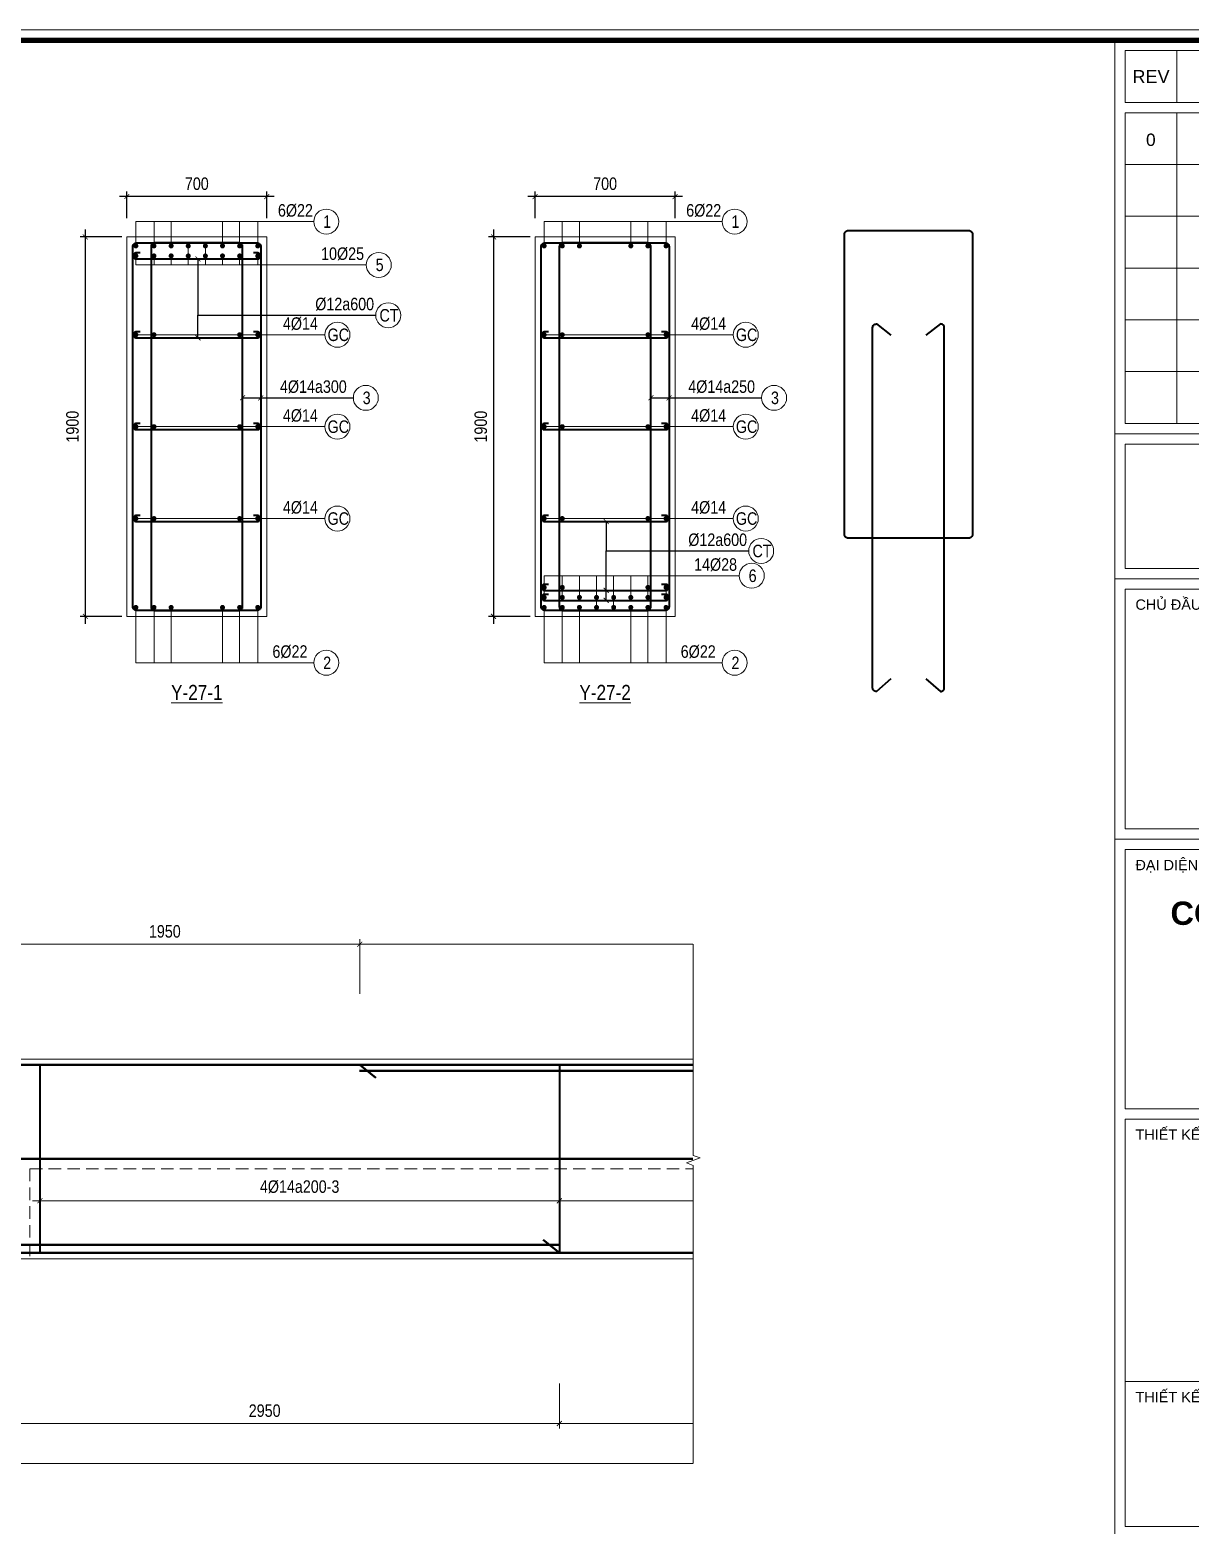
# Model space of a CAD drawing. Header units: millimetres. Extents: x 3014920 to 3563667, y -1638653 to -1356471.
# Drawn here: x 3358020 to 3363827, y -1613551 to -1606064 of the extents above; entities that cross this region are included whole.
import ezdxf
from ezdxf.enums import TextEntityAlignment as Align
from ezdxf.xclip import XClip

# ---------------------------------------------------------------- set-up
doc = ezdxf.new("R2010")
doc.units = ezdxf.units.MM
doc.header["$MEASUREMENT"] = 0
doc.header["$XCLIPFRAME"] = 0
doc.header["$PDMODE"] = 2
doc.linetypes.add('HIDDEN', pattern=[0.375, 0.25, -0.125])
doc.layers.get('0').update_dxf_attribs({"lineweight": 9})
doc.layers.get('Defpoints').update_dxf_attribs({"color": 10, "lineweight": 0})
for name, color, linetype, lineweight in [('CDAI', 21, 'Continuous', 40), ('CTHEP', 50, 'Continuous', 50), ('DBAO', 90, 'Continuous', 13), ('DGIONG', 130, 'Continuous', 13), ('DMo', 9, 'HIDDEN', 9), ('KTH', 154, 'Continuous', 9), ('Net khuat', 8, 'HIDDEN', 13), ('TEXT', 7, 'Continuous', 15)]:
    doc.layers.add(name, color=color, linetype=linetype, lineweight=lineweight)
doc.styles.add('CHG_XX_Khung ten$0$A1 BORDER$0$ARIAL', font='arial.ttf')
doc.styles.add('CHG_XX_Khung ten$0$A1 BORDER$0$Title Block DD$0$ARIAL', font='arial.ttf')
doc.styles.add('CHG_XX_Khung ten$0$A1 BORDER$0$Title Block DD$0$Arial - Bold', font='arialbd.ttf', dxfattribs={"height": 2.5})
doc.styles.add('CHG_XX_Khung ten$0$arial', font='arial.ttf')
doc.styles.add('Star-HelCon', font='VHELVCN_0.TTF')
doc.styles.add('TTP-HelCon', font='VHELVCN_0.TTF')
doc.dimstyles.new('TTP-25', dxfattribs={"dimscale": 25, "dimtxt": 2.5, "dimasz": 1, "dimexe": 1, "dimexo": 1, "dimgap": 0.09, "dimtad": 0, "dimdec": 4, "dimrnd": 1, "dimzin": 9, "dimdsep": 46, "dimtxsty": 'TTP-HelCon', "dimblk": 'ARCHTICK', "dimcen": 0.09, "dimdle": 1.5, "dimclrd": 256, "dimclre": 256, "dimclrt": 7, "dimadec": 0, "dimazin": 0, "dimtfac": 1, "dimtdec": 4, "dimtmove": 0, "dimatfit": 3, "dimldrblk": 'ARCHTICK', "dimfxl": 1, "dimtvp": 1, "dimtolj": 1, "dimtzin": 0, "dimarcsym": 0})

# ---------------------------------------------------------------- blocks, each defined once
blk = doc.blocks.new('2Y-24')
at = {"layer": 'CTHEP'}
for p, q in [((59365.00001, -500), (1530.00001, -500)), ((1530.00001, -970), (59445.00001, -970))]:
    blk.add_line(p, q, dxfattribs=at)
blk.add_lwpolyline([(1570.00001, -229.99859), (1570.00001, -30), (59445.00001, -30), (59445.00001, -229.56756)], dxfattribs=at)
blk = doc.blocks.new('_ArchTick')
at = {"color": 0, "linetype": 'ByBlock', "const_width": 0.15}
blk.add_lwpolyline([(-0.5, -0.5), (0.5, 0.5)], dxfattribs=at)
blk = doc.blocks.new('*D483')
at = {"layer": 'Defpoints', "color": 0, "ltscale": 500, "transparency": 16777216}
for p in [(3358505.8, -1606898.4), (3358505.8, -1607031.6), (3359205.8, -1607031.6)]:
    blk.add_point(p, dxfattribs=at)
at = {"layer": 'KTH', "lineweight": -2, "ltscale": 500, "transparency": 16777216}
for p, q in [((3359243.3, -1606898.4), (3358468.3, -1606898.4)), ((3358505.8, -1607006.6), (3358505.8, -1606873.4)), ((3359205.8, -1607006.6), (3359205.8, -1606873.4))]:
    blk.add_line(p, q, dxfattribs=at)
at = {"layer": 'KTH', "lineweight": -2, "ltscale": 500, "transparency": 16777216, "xscale": 25, "yscale": 25, "zscale": 25, "rotation": 180}
blk.add_blockref('_ArchTick', (3358505.8, -1606898.4), dxfattribs=at)
at = {"layer": 'KTH', "lineweight": -2, "ltscale": 500, "transparency": 16777216, "xscale": 25, "yscale": 25, "zscale": 25}
blk.add_blockref('_ArchTick', (3359205.8, -1606898.4), dxfattribs=at)
at = {"layer": 'KTH', "color": 7, "ltscale": 500, "transparency": 16777216, "insert": (3358855.8, -1606834.5), "char_height": 62.5, "attachment_point": 5, "style": 'TTP-HelCon'}
blk.add_mtext('\\A1;700', dxfattribs=at)
blk = doc.blocks.new('*D484')
at = {"layer": 'Defpoints', "color": 0, "ltscale": 500, "transparency": 16777216}
for p in [(3360549.4, -1607100.6, 0), (3360341.1, -1609000.6, 0), (3360549.4, -1609000.6, 0)]:
    blk.add_point(p, dxfattribs=at)
at = {"layer": 'KTH', "lineweight": -2, "ltscale": 500, "transparency": 16777216}
for p, q in [((3360524.4, -1607100.6, 0), (3360316.1, -1607100.6, 0)), ((3360341.1, -1607063.1, 0), (3360341.1, -1609038.1, 0)), ((3360524.4, -1609000.6, 0), (3360316.1, -1609000.6, 0))]:
    blk.add_line(p, q, dxfattribs=at)
at = {"layer": 'KTH', "lineweight": -2, "ltscale": 500, "transparency": 16777216, "xscale": 25, "yscale": 25, "zscale": 25}
for p, rotation in [((3360341.1, -1607100.6, 0), 90), ((3360341.1, -1609000.6, 0), 270)]:
    blk.add_blockref('_ArchTick', p, dxfattribs=dict(at, rotation=rotation))
at = {"layer": 'KTH', "color": 7, "ltscale": 500, "transparency": 16777216, "insert": (3360277.3, -1608050.6, 0), "char_height": 62.5, "attachment_point": 5, "rotation": 90, "style": 'TTP-HelCon'}
blk.add_mtext('\\A1;1900', dxfattribs=at)
blk = doc.blocks.new('*D485')
at = {"layer": 'Defpoints', "color": 0, "ltscale": 500, "transparency": 16777216}
for p in [(3360549.4, -1606898.4, 0), (3360549.4, -1607031.6, 0), (3361249.4, -1607031.6, 0)]:
    blk.add_point(p, dxfattribs=at)
at = {"layer": 'KTH', "lineweight": -2, "ltscale": 500, "transparency": 16777216}
for p, q in [((3361286.9, -1606898.4, 0), (3360511.9, -1606898.4, 0)), ((3360549.4, -1607006.6, 0), (3360549.4, -1606873.4, 0)), ((3361249.4, -1607006.6, 0), (3361249.4, -1606873.4, 0))]:
    blk.add_line(p, q, dxfattribs=at)
at = {"layer": 'KTH', "lineweight": -2, "ltscale": 500, "transparency": 16777216, "xscale": 25, "yscale": 25, "zscale": 25, "rotation": 180}
blk.add_blockref('_ArchTick', (3360549.4, -1606898.4, 0), dxfattribs=at)
at = {"layer": 'KTH', "lineweight": -2, "ltscale": 500, "transparency": 16777216, "xscale": 25, "yscale": 25, "zscale": 25}
blk.add_blockref('_ArchTick', (3361249.4, -1606898.4, 0), dxfattribs=at)
at = {"layer": 'KTH', "color": 7, "ltscale": 500, "transparency": 16777216, "insert": (3360899.4, -1606834.5, 0), "char_height": 62.5, "attachment_point": 5, "style": 'TTP-HelCon'}
blk.add_mtext('\\A1;700', dxfattribs=at)
blk = doc.blocks.new('*D486')
at = {"layer": 'Defpoints', "color": 0, "ltscale": 500, "transparency": 16777216}
for p in [(3358505.8, -1607100.6), (3358297.6, -1609000.6), (3358505.8, -1609000.6)]:
    blk.add_point(p, dxfattribs=at)
at = {"layer": 'KTH', "lineweight": -2, "ltscale": 500, "transparency": 16777216}
for p, q in [((3358480.8, -1607100.6), (3358272.6, -1607100.6)), ((3358297.6, -1607063.1), (3358297.6, -1609038.1)), ((3358480.8, -1609000.6), (3358272.6, -1609000.6))]:
    blk.add_line(p, q, dxfattribs=at)
at = {"layer": 'KTH', "lineweight": -2, "ltscale": 500, "transparency": 16777216, "xscale": 25, "yscale": 25, "zscale": 25}
for p, rotation in [((3358297.6, -1607100.6), 90), ((3358297.6, -1609000.6), 270)]:
    blk.add_blockref('_ArchTick', p, dxfattribs=dict(at, rotation=rotation))
at = {"layer": 'KTH', "color": 7, "ltscale": 500, "transparency": 16777216, "insert": (3358233.7, -1608050.6), "char_height": 62.5, "attachment_point": 5, "rotation": 90, "style": 'TTP-HelCon'}
blk.add_mtext('\\A1;1900', dxfattribs=at)
blk = doc.blocks.new('2Y-29')
at = {"layer": 'CTHEP'}
for p, q in [((82396.41101, -489.99841), (8878.4469, -489.99842)), ((82396.41101, -949.99894), (8878.4469, -949.99894)), ((82396.41101, -1409.99947), (8878.4469, -1409.99947))]:
    blk.add_line(p, q, dxfattribs=at)
for points in [[(8854.99241, -529.99859), (8854.99241, -30), (82444.99991, -30)], [(8854.9924, -1870), (54492.90498, -1870)]]:
    blk.add_lwpolyline(points, dxfattribs=at)
at = {"layer": 'DBAO', "linetype": 'Continuous'}
for p, q in [((16499.99991, 0), (22349.9999, 0)), ((16899.99991, -1900), (55974.98808, -1900))]:
    blk.add_line(p, q, dxfattribs=at)
at = {"layer": 'DBAO', "linetype": 'Continuous', "flags": 128}
blk.add_lwpolyline([(16899.99991, -2000), (55974.98828, -2000)], dxfattribs=at)
at = {"layer": 'Net khuat', "ltscale": 250}
blk.add_line((16899.99991, -550), (22224.99998, -550), dxfattribs=at)
blk = doc.blocks.new('*D1046')
at = {"layer": 'Defpoints', "color": 0, "transparency": 16777216}
for p in [(2736191.3, -2206920.8), (2745841.3, -2206920.8), (2745841.3, -2207345.8)]:
    blk.add_point(p, dxfattribs=at)
at = {"layer": 'KTH', "lineweight": -2, "transparency": 16777216}
for p, q in [((2736191.3, -2206945.8), (2736191.3, -2207370.8)), ((2745841.3, -2206945.8), (2745841.3, -2207370.8)), ((2736153.8, -2207345.8), (2745878.8, -2207345.8))]:
    blk.add_line(p, q, dxfattribs=at)
at = {"layer": 'KTH', "lineweight": -2, "transparency": 16777216, "xscale": 25, "yscale": 25, "zscale": 25, "rotation": 180}
blk.add_blockref('_ArchTick', (2736191.3, -2207345.8), dxfattribs=at)
at = {"layer": 'KTH', "lineweight": -2, "transparency": 16777216, "xscale": 25, "yscale": 25, "zscale": 25}
blk.add_blockref('_ArchTick', (2745841.3, -2207345.8), dxfattribs=at)
at = {"layer": 'KTH', "color": 7, "transparency": 16777216, "insert": (2741016.3, -2207281.9), "char_height": 62.5, "attachment_point": 5, "style": 'TTP-HelCon'}
blk.add_mtext('\\A1;9650', dxfattribs=at)
blk = doc.blocks.new('*D1057')
at = {"layer": 'Defpoints', "color": 0, "transparency": 16777216}
for p in [(2739141.3, -2205854.3), (2744791.3, -2205854.3), (2744791.3, -2206030.7)]:
    blk.add_point(p, dxfattribs=at)
at = {"layer": 'KTH', "lineweight": -2, "transparency": 16777216}
for p, q in [((2739141.3, -2205879.3), (2739141.3, -2206055.7)), ((2744791.3, -2205879.3), (2744791.3, -2206055.7)), ((2739103.8, -2206030.7), (2744828.8, -2206030.7))]:
    blk.add_line(p, q, dxfattribs=at)
at = {"layer": 'KTH', "lineweight": -2, "transparency": 16777216, "xscale": 25, "yscale": 25, "zscale": 25, "rotation": 180}
blk.add_blockref('_ArchTick', (2739141.3, -2206030.7), dxfattribs=at)
at = {"layer": 'KTH', "lineweight": -2, "transparency": 16777216, "xscale": 25, "yscale": 25, "zscale": 25}
blk.add_blockref('_ArchTick', (2744791.3, -2206030.7), dxfattribs=at)
at = {"layer": 'KTH', "color": 7, "transparency": 16777216, "insert": (2741966.3, -2205960.8), "char_height": 62.5, "attachment_point": 5, "style": 'TTP-HelCon'}
blk.add_mtext('\\A1;4Þ14a300-3', dxfattribs=at)
blk = doc.blocks.new('*D1058')
at = {"layer": 'Defpoints', "color": 0, "transparency": 16777216}
for p in [(2736541.3, -2205854.3), (2739141.3, -2205854.3), (2739141.3, -2206030.7)]:
    blk.add_point(p, dxfattribs=at)
at = {"layer": 'KTH', "lineweight": -2, "transparency": 16777216}
for p, q in [((2736541.3, -2205879.3), (2736541.3, -2206055.7)), ((2739141.3, -2205879.3), (2739141.3, -2206055.7)), ((2736503.8, -2206030.7), (2739178.8, -2206030.7))]:
    blk.add_line(p, q, dxfattribs=at)
at = {"layer": 'KTH', "lineweight": -2, "transparency": 16777216, "xscale": 25, "yscale": 25, "zscale": 25, "rotation": 180}
blk.add_blockref('_ArchTick', (2736541.3, -2206030.7), dxfattribs=at)
at = {"layer": 'KTH', "lineweight": -2, "transparency": 16777216, "xscale": 25, "yscale": 25, "zscale": 25}
blk.add_blockref('_ArchTick', (2739141.3, -2206030.7), dxfattribs=at)
at = {"layer": 'KTH', "color": 7, "transparency": 16777216, "insert": (2737841.3, -2205960.8), "char_height": 62.5, "attachment_point": 5, "style": 'TTP-HelCon'}
blk.add_mtext('\\A1;4Þ14a200-3', dxfattribs=at)
blk = doc.blocks.new('*D1059')
at = {"layer": 'Defpoints', "color": 0, "transparency": 16777216}
for p in [(2738141.8, -2204745.9), (2738141.8, -2204955.6), (2745891.3, -2204955.6)]:
    blk.add_point(p, dxfattribs=at)
at = {"layer": 'KTH', "lineweight": -2, "transparency": 16777216}
for p, q in [((2738141.8, -2204930.6), (2738141.8, -2204720.9)), ((2745891.3, -2204930.6), (2745891.3, -2204720.9)), ((2745928.8, -2204745.9), (2738104.3, -2204745.9))]:
    blk.add_line(p, q, dxfattribs=at)
at = {"layer": 'KTH', "lineweight": -2, "transparency": 16777216, "xscale": 25, "yscale": 25, "zscale": 25, "rotation": 180}
blk.add_blockref('_ArchTick', (2738141.8, -2204745.9), dxfattribs=at)
at = {"layer": 'KTH', "lineweight": -2, "transparency": 16777216, "xscale": 25, "yscale": 25, "zscale": 25}
blk.add_blockref('_ArchTick', (2745891.3, -2204745.9), dxfattribs=at)
at = {"layer": 'KTH', "color": 7, "transparency": 16777216, "insert": (2742016.5, -2204682), "char_height": 62.5, "attachment_point": 5, "style": 'TTP-HelCon'}
blk.add_mtext('\\A1;7750', dxfattribs=at)
blk = doc.blocks.new('*D1060')
at = {"layer": 'Defpoints', "color": 0, "transparency": 16777216}
for p in [(2736191.3, -2204745.9), (2736191.3, -2205019.9), (2738141.8, -2205019.9)]:
    blk.add_point(p, dxfattribs=at)
at = {"layer": 'KTH', "lineweight": -2, "transparency": 16777216}
for p, q in [((2736191.3, -2204994.9), (2736191.3, -2204720.9)), ((2738141.8, -2204994.9), (2738141.8, -2204720.9)), ((2738179.3, -2204745.9), (2736153.8, -2204745.9))]:
    blk.add_line(p, q, dxfattribs=at)
at = {"layer": 'KTH', "lineweight": -2, "transparency": 16777216, "xscale": 25, "yscale": 25, "zscale": 25, "rotation": 180}
blk.add_blockref('_ArchTick', (2736191.3, -2204745.9), dxfattribs=at)
at = {"layer": 'KTH', "lineweight": -2, "transparency": 16777216, "xscale": 25, "yscale": 25, "zscale": 25}
blk.add_blockref('_ArchTick', (2738141.8, -2204745.9), dxfattribs=at)
at = {"layer": 'KTH', "color": 7, "transparency": 16777216, "insert": (2737166.6, -2204682), "char_height": 62.5, "attachment_point": 5, "style": 'TTP-HelCon'}
blk.add_mtext('\\A1;1950', dxfattribs=at)
blk = doc.blocks.new('*D1061')
at = {"layer": 'Defpoints', "color": 0, "transparency": 16777216}
for p in [(2739141.3, -2206920.8), (2744791.3, -2206920.8), (2744791.3, -2207145.8)]:
    blk.add_point(p, dxfattribs=at)
at = {"layer": 'KTH', "lineweight": -2, "transparency": 16777216}
for p, q in [((2739141.3, -2206945.8), (2739141.3, -2207170.8)), ((2744791.3, -2206945.8), (2744791.3, -2207170.8)), ((2739103.8, -2207145.8), (2744828.8, -2207145.8))]:
    blk.add_line(p, q, dxfattribs=at)
at = {"layer": 'KTH', "lineweight": -2, "transparency": 16777216, "xscale": 25, "yscale": 25, "zscale": 25, "rotation": 180}
blk.add_blockref('_ArchTick', (2739141.3, -2207145.8), dxfattribs=at)
at = {"layer": 'KTH', "lineweight": -2, "transparency": 16777216, "xscale": 25, "yscale": 25, "zscale": 25}
blk.add_blockref('_ArchTick', (2744791.3, -2207145.8), dxfattribs=at)
at = {"layer": 'KTH', "color": 7, "transparency": 16777216, "insert": (2741966.3, -2207082), "char_height": 62.5, "attachment_point": 5, "style": 'TTP-HelCon'}
blk.add_mtext('\\A1;5650', dxfattribs=at)
blk = doc.blocks.new('*D1062')
at = {"layer": 'Defpoints', "color": 0, "transparency": 16777216}
for p in [(2736191.3, -2206920.8), (2739141.3, -2206920.8), (2736191.3, -2207145.8)]:
    blk.add_point(p, dxfattribs=at)
at = {"layer": 'KTH', "lineweight": -2, "transparency": 16777216}
for p, q in [((2736191.3, -2206945.8), (2736191.3, -2207170.8)), ((2739141.3, -2206945.8), (2739141.3, -2207170.8)), ((2739178.8, -2207145.8), (2736153.8, -2207145.8))]:
    blk.add_line(p, q, dxfattribs=at)
at = {"layer": 'KTH', "lineweight": -2, "transparency": 16777216, "xscale": 25, "yscale": 25, "zscale": 25, "rotation": 180}
blk.add_blockref('_ArchTick', (2736191.3, -2207145.8), dxfattribs=at)
at = {"layer": 'KTH', "lineweight": -2, "transparency": 16777216, "xscale": 25, "yscale": 25, "zscale": 25}
blk.add_blockref('_ArchTick', (2739141.3, -2207145.8), dxfattribs=at)
at = {"layer": 'KTH', "color": 7, "transparency": 16777216, "insert": (2737666.3, -2207082), "char_height": 62.5, "attachment_point": 5, "style": 'TTP-HelCon'}
blk.add_mtext('\\A1;2950', dxfattribs=at)
blk = doc.blocks.new('CHG_XX_Khung ten')
for p, q in [((687, 577), (687, 17)), ((687, 501), (824, 501)), ((687, 473), (824, 473)), ((687, 422.69), (824, 422.69))]:
    blk.add_line(p, q)
at = {"linetype": 'Continuous'}
for p, q in [((699, 575), (699, 565)), ((699, 563), (699, 503))]:
    blk.add_line(p, q, dxfattribs=at)
blk.add_lwpolyline([(15, 579), (826, 579), (826, 15), (15, 15)], close=True)
at = {"color": 4, "linetype": 'Continuous', "const_width": 1}
blk.add_lwpolyline([(17, 577), (824, 577), (824, 17), (17, 17)], close=True, dxfattribs=at)
at = {"linetype": 'Continuous'}
for points in [[(822, 565), (689, 565), (689, 575), (822, 575)], [(822, 553), (689, 553), (689, 563), (822, 563)], [(822, 543), (689, 543), (689, 553), (822, 553)], [(822, 533), (689, 533), (689, 543), (822, 543)], [(822, 523), (689, 523), (689, 533), (822, 533)], [(822, 513), (689, 513), (689, 523), (822, 523)], [(822, 503), (689, 503), (689, 513), (822, 513)], [(689, 499), (822, 499), (822, 475), (689, 475)], [(689, 471), (822, 471), (822, 424.69), (689, 424.69)], [(689, 368.62), (822, 368.62), (822, 317.93), (689, 317.93)], [(689, 317.93), (822, 317.93), (822, 289.93), (689, 289.93)]]:
    blk.add_lwpolyline(points, close=True, dxfattribs=at)
for s, height, style, p in [('REV', 2.5, 'CHG_XX_Khung ten$0$A1 BORDER$0$ARIAL', (694, 570)), ('0', 2.39, 'CHG_XX_Khung ten$0$arial', (693.97, 557.78))]:
    blk.add_text(s, height=height, dxfattribs=dict(style=style)).set_placement(p, align=Align.MIDDLE_CENTER)
for s, style, p in [('CHỦ ĐẦU TƯ - CLIENT', 'CHG_XX_Khung ten$0$A1 BORDER$0$Title Block DD$0$ARIAL', (691, 468)), ('ĐẠI DIỆN CHỦ ĐẦU TƯ - ON BEHALF OF CLIENT ', 'CHG_XX_Khung ten$0$A1 BORDER$0$Title Block DD$0$ARIAL', (691, 417.69)), ('THIẾT KẾ KIẾN TRÚC - ARCHITECT', 'CHG_XX_Khung ten$0$A1 BORDER$0$ARIAL', (691, 365.62)), ('THIẾT KẾ CƠ ĐIỆN - M&E CONSULTANT', 'CHG_XX_Khung ten$0$A1 BORDER$0$ARIAL', (691, 314.93))]:
    blk.add_text(s, height=2, dxfattribs=dict(style=style)).set_placement(p, align=Align.MIDDLE_LEFT)
at = {"ltscale": 10, "insert": (755.91, 410.64), "char_height": 4.5, "width": 121.2929, "attachment_point": 2, "style": 'CHG_XX_Khung ten$0$A1 BORDER$0$Title Block DD$0$Arial - Bold', "bg_fill": 2}
blk.add_mtext('CÔNG TY CỔ PHẦN THIÊN PHÚC ĐIỀN', dxfattribs=at)
at = {"linetype": 'Continuous'}
blk.add_lwpolyline([(689, 420.69), (822, 420.69), (822, 370.62), (689, 370.62)], close=True, dxfattribs=at)
blk = doc.blocks.new('2Y-28')
at = {"layer": 'CDAI'}
blk.add_lwpolyline([(2736541.31597, -2205350.83042), (2736541.31597, -2206290.83042)], dxfattribs=at)
at = {"layer": 'CDAI', "elevation": 0}
blk.add_lwpolyline([(2739141.31386, -2205350.81305), (2739141.31386, -2206290.81304)], dxfattribs=at)
at = {"layer": 'CTHEP'}
for p, q in [((2738223.21454, -2205415.33855), (2738141.78865, -2205350.81305)), ((2756960.31386, -2205821.14638), (2725641.30636, -2205821.14638)), ((2739059.88797, -2206226.27018), (2739141.31386, -2206290.79567))]:
    blk.add_line(p, q, dxfattribs=at)
at = {"layer": 'CTHEP', "elevation": 0}
for points in [[(2725588.51871, -2205550.81305), (2725588.51871, -2205350.81305), (2756961.31386, -2205350.81305), (2756961.31386, -2205580.81305)], [(2738141.45999, -2205380.81305), (2745889.25112, -2205380.81305)], [(2725588.51871, -2205690.81305), (2725588.51871, -2206290.81305), (2756961.31386, -2206290.81304), (2756961.31386, -2205630.81304)], [(2733341.31386, -2206250.81305), (2739141.31386, -2206250.81305)]]:
    blk.add_lwpolyline(points, dxfattribs=at)
at = {"layer": 'DBAO', "linetype": 'Continuous'}
for p, q in [((2736441.31386, -2205320.81305), (2747591.30636, -2205320.81305)), ((2756991.31386, -2206320.81305), (2726241.31386, -2206320.81305))]:
    blk.add_line(p, q, dxfattribs=at)
at = {"layer": 'Net khuat', "ltscale": 250}
for p, q in [((2736491.31761, -2205870.79989), (2747241.31386, -2205870.81158)), ((2736491.31761, -2205870.79989), (2736491.31761, -2206320.81305)), ((2736491.31761, -2205870.81305), (2736491.31761, -2206320.81305))]:
    blk.add_line(p, q, dxfattribs=at)
at = {"layer": 'KTH'}
for base, p1, p2, picture, middle in [((2736191.31386, -2204745.85617), (2738141.78865, -2205019.86077), (2736191.31386, -2205019.86077), '*D1060', (2737166.55125, -2204682.02283)), ((2738141.78865, -2204745.85617), (2745891.30474, -2204955.57727), (2738141.78865, -2204955.57727), '*D1059', (2742016.54669, -2204682.02283)), ((2744791.30636, -2207145.81305), (2739141.31386, -2206920.81305), (2744791.30636, -2206920.81305), '*D1061', (2741966.31011, -2207081.97971))]:
    dim = blk.add_linear_dim(base=base, p1=p1, p2=p2, dimstyle='TTP-25', override={"dimtmove": 1}, dxfattribs=at)
    dim.commit()
    dim.dimension.update_dxf_attribs({"geometry": picture, "text_midpoint": middle})
for base, p1, p2, text, picture, middle in [((2739141.31386, -2206030.73495), (2736541.31597, -2205854.29012), (2739141.31386, -2205854.29012), '4Þ14a200-3', '*D1058', (2737841.31492, -2205960.81828)), ((2744791.30636, -2206030.73495), (2739141.31386, -2205854.29012), (2744791.30636, -2205854.29012), '4Þ14a300-3', '*D1057', (2741966.31011, -2205960.81828))]:
    dim = blk.add_linear_dim(base=base, p1=p1, p2=p2, text=text, dimstyle='TTP-25', override={"dimtmove": 1}, dxfattribs=at)
    dim.commit()
    dim.dimension.update_dxf_attribs({"geometry": picture, "text_midpoint": middle})
for base, p1, p2, picture, middle in [((2745841.31386, -2207345.76879), (2736191.31386, -2206920.81305), (2745841.31386, -2206920.81305), '*D1046', (2741016.31386, -2207281.93545)), ((2736191.31386, -2207145.81305), (2739141.31386, -2206920.81305), (2736191.31386, -2206920.81305), '*D1062', (2737666.31386, -2207081.97971))]:
    dim = blk.add_linear_dim(base=base, p1=p1, p2=p2, angle=180, dimstyle='TTP-25', override={"dimtmove": 1}, dxfattribs=at)
    dim.commit()
    dim.dimension.update_dxf_attribs({"geometry": picture, "text_midpoint": middle})

msp = doc.modelspace()

# ---------------------------------------------------------------- linework, layer by layer
at = {"layer": 'CDAI', "elevation": 0}
for points in [[(3358554.56139, -1607130.62209), (3359157.06139, -1607130.62209, -0.4142135624), (3359175.81139, -1607149.37209), (3359175.81139, -1608951.87209, -0.4142135624), (3359157.06139, -1608970.62209), (3358554.56139, -1608970.62209, -0.4142135624), (3358535.81139, -1608951.87209), (3358535.81139, -1607149.37209, -0.4142135624)], [(3359066.34711, -1607130.62209), (3358645.27568, -1607130.62209, 0.4142135624), (3358626.52568, -1607149.37209), (3358626.52568, -1608951.87209, 0.4142135624), (3358645.27568, -1608970.62209), (3359066.34711, -1608970.62209, 0.4142135624), (3359085.09711, -1608951.87209), (3359085.09711, -1607149.37209, 0.4142135624)], [(3360598.10626, -1607130.62209), (3361200.60626, -1607130.62209, -0.4142135624), (3361219.35626, -1607149.37209), (3361219.35626, -1608951.87209, -0.4142135624), (3361200.60626, -1608970.62209), (3360598.10626, -1608970.62209, -0.4142135624), (3360579.35626, -1608951.87209), (3360579.35626, -1607149.37209, -0.4142135624)], [(3361109.89197, -1607130.62209), (3360688.82054, -1607130.62209, 0.4142135624), (3360670.07054, -1607149.37209), (3360670.07054, -1608951.87209, 0.4142135624), (3360688.82054, -1608970.62209), (3361109.89197, -1608970.62209, 0.4142135624), (3361128.64197, -1608951.87209), (3361128.64197, -1607149.37209, 0.4142135624)], [(3362116.55037, -1607068.7544), (3362719.05037, -1607068.7544, -0.4142135624), (3362737.80037, -1607087.5044), (3362737.80037, -1608590.0044, -0.4142135624), (3362719.05037, -1608608.7544), (3362116.55037, -1608608.7544, -0.4142135624), (3362097.80037, -1608590.0044), (3362097.80037, -1607087.5044, -0.4142135624)]]:
    msp.add_lwpolyline(points, format="xyb", close=True, dxfattribs=at)
for points in [[(3358572.73139, -1607180.62209), (3358550.81139, -1607180.62209, 0.4142135624), (3358535.81139, -1607195.62209, 0.4142135624), (3358550.81139, -1607210.62209), (3359160.81139, -1607210.62209, 0.4142135624), (3359175.81139, -1607195.62209, 0.4142135624), (3359160.81139, -1607180.62209), (3359138.8914, -1607180.62209)], [(3358572.73139, -1607575.62209), (3358550.81139, -1607575.62209, 0.4142135624), (3358535.81139, -1607590.62209, 0.4142135624), (3358550.81139, -1607605.62209), (3359160.81139, -1607605.62209, 0.4142135624), (3359175.81139, -1607590.62209, 0.4142135624), (3359160.81139, -1607575.62209), (3359138.8914, -1607575.62209)], [(3360616.27625, -1607575.62209), (3360594.35626, -1607575.62209, 0.4142135624), (3360579.35626, -1607590.62209, 0.4142135624), (3360594.35626, -1607605.62209), (3361204.35626, -1607605.62209, 0.4142135624), (3361219.35626, -1607590.62209, 0.4142135624), (3361204.35626, -1607575.62209), (3361182.43627, -1607575.62209)], [(3362330.10721, -1609313.49214), (3362257.26465, -1609376.42555, -0.4142135624), (3362238.51465, -1609357.67555), (3362238.51465, -1607555.17555, -0.4142135624), (3362257.26465, -1607536.42555), (3362330.10721, -1607592.83033)], [(3362505.49352, -1609313.49214), (3362578.33608, -1609376.42555, 0.4142135624), (3362597.08608, -1609357.67555), (3362597.08608, -1607555.17555, 0.4142135624), (3362578.33608, -1607536.42555), (3362505.49352, -1607592.83033)], [(3358572.73139, -1608035.62209), (3358550.81139, -1608035.62209, 0.4142135624), (3358535.81139, -1608050.62209, 0.4142135624), (3358550.81139, -1608065.62209), (3359160.81139, -1608065.62209, 0.4142135624), (3359175.81139, -1608050.62209, 0.4142135624), (3359160.81139, -1608035.62209), (3359138.8914, -1608035.62209)], [(3360616.27625, -1608035.62209), (3360594.35626, -1608035.62209, 0.4142135624), (3360579.35626, -1608050.62209, 0.4142135624), (3360594.35626, -1608065.62209), (3361204.35626, -1608065.62209, 0.4142135624), (3361219.35626, -1608050.62209, 0.4142135624), (3361204.35626, -1608035.62209), (3361182.43627, -1608035.62209)], [(3358572.73139, -1608495.62209), (3358550.81139, -1608495.62209, 0.4142135624), (3358535.81139, -1608510.62209, 0.4142135624), (3358550.81139, -1608525.62209), (3359160.81139, -1608525.62209, 0.4142135624), (3359175.81139, -1608510.62209, 0.4142135624), (3359160.81139, -1608495.62209), (3359138.8914, -1608495.62209)], [(3360616.27625, -1608495.62209), (3360594.35626, -1608495.62209, 0.4142135624), (3360579.35626, -1608510.62209, 0.4142135624), (3360594.35626, -1608525.62209), (3361204.35626, -1608525.62209, 0.4142135624), (3361219.35626, -1608510.62209, 0.4142135624), (3361204.35626, -1608495.62209), (3361182.43627, -1608495.62209)], [(3360616.27625, -1608840.62209), (3360594.35626, -1608840.62209, 0.4142135624), (3360579.35626, -1608855.62209, 0.4142135624), (3360594.35626, -1608870.62209), (3361204.35626, -1608870.62209, 0.4142135624), (3361219.35626, -1608855.62209, 0.4142135624), (3361204.35626, -1608840.62209), (3361182.43627, -1608840.62209)], [(3360616.27625, -1608890.62209), (3360594.35626, -1608890.62209, 0.4142135624), (3360579.35626, -1608905.62209, 0.4142135624), (3360594.35626, -1608920.62209), (3361204.35626, -1608920.62209, 0.4142135624), (3361219.35626, -1608905.62209, 0.4142135624), (3361204.35626, -1608890.62209), (3361182.43627, -1608890.62209)]]:
    msp.add_lwpolyline(points, format="xyb", dxfattribs=at)
at = {"layer": 'CTHEP', "const_width": 12.5, "elevation": 0}
for points in [[(3358544.56139, -1607145.62209, 1), (3358557.06139, -1607145.62209, 1)], [(3358635.27568, -1607145.62209, -1), (3358647.77568, -1607145.62209, -1)], [(3358720.98997, -1607145.62209, -1), (3358733.48997, -1607145.62209, -1)], [(3358806.70425, -1607145.62209, -1), (3358819.20425, -1607145.62209, -1)], [(3358904.91854, -1607145.62209, 1), (3358892.41854, -1607145.62209, 1)], [(3358990.63282, -1607145.62209, 1), (3358978.13282, -1607145.62209, 1)], [(3359076.34711, -1607145.62209, 1), (3359063.84711, -1607145.62209, 1)], [(3359154.56139, -1607145.62209, 1), (3359167.06139, -1607145.62209, 1)], [(3360588.10626, -1607145.62209, 1), (3360600.60626, -1607145.62209, 1)], [(3360678.82054, -1607145.62209, -1), (3360691.32054, -1607145.62209, -1)], [(3360764.53483, -1607145.62209, -1), (3360777.03483, -1607145.62209, -1)], [(3361034.17768, -1607145.62209, 1), (3361021.67768, -1607145.62209, 1)], [(3361119.89197, -1607145.62209, 1), (3361107.39197, -1607145.62209, 1)], [(3361198.10626, -1607145.62209, 1), (3361210.60626, -1607145.62209, 1)], [(3358544.56139, -1607195.62209, 1), (3358557.06139, -1607195.62209, 1)], [(3358635.27568, -1607195.62209, -1), (3358647.77568, -1607195.62209, -1)], [(3358720.98997, -1607195.62209, -1), (3358733.48997, -1607195.62209, -1)], [(3358806.70425, -1607195.62209, -1), (3358819.20425, -1607195.62209, -1)], [(3358904.91854, -1607195.62209, 1), (3358892.41854, -1607195.62209, 1)], [(3358990.63282, -1607195.62209, 1), (3358978.13282, -1607195.62209, 1)], [(3359076.34711, -1607195.62209, 1), (3359063.84711, -1607195.62209, 1)], [(3359154.56139, -1607195.62209, 1), (3359167.06139, -1607195.62209, 1)], [(3358544.56139, -1607590.62209, 1), (3358557.06139, -1607590.62209, 1)], [(3358635.27568, -1607590.62209, 1), (3358647.77568, -1607590.62209, 1)], [(3359063.84711, -1607590.62209, 1), (3359076.34711, -1607590.62209, 1)], [(3359154.56139, -1607590.62209, 1), (3359167.06139, -1607590.62209, 1)], [(3360588.10626, -1607590.62209, 1), (3360600.60626, -1607590.62209, 1)], [(3360678.82054, -1607590.62209, 1), (3360691.32054, -1607590.62209, 1)], [(3361107.39197, -1607590.62209, 1), (3361119.89197, -1607590.62209, 1)], [(3361198.10626, -1607590.62209, 1), (3361210.60626, -1607590.62209, 1)], [(3358544.56139, -1608050.62209, 1), (3358557.06139, -1608050.62209, 1)], [(3358635.27568, -1608050.62209, 1), (3358647.77568, -1608050.62209, 1)], [(3359063.84711, -1608050.62209, 1), (3359076.34711, -1608050.62209, 1)], [(3359154.56139, -1608050.62209, 1), (3359167.06139, -1608050.62209, 1)], [(3360588.10626, -1608050.62209, 1), (3360600.60626, -1608050.62209, 1)], [(3360678.82054, -1608050.62209, 1), (3360691.32054, -1608050.62209, 1)], [(3361107.39197, -1608050.62209, 1), (3361119.89197, -1608050.62209, 1)], [(3361198.10626, -1608050.62209, 1), (3361210.60626, -1608050.62209, 1)], [(3358544.56139, -1608510.62209, 1), (3358557.06139, -1608510.62209, 1)], [(3358635.27568, -1608510.62209, 1), (3358647.77568, -1608510.62209, 1)], [(3359063.84711, -1608510.62209, 1), (3359076.34711, -1608510.62209, 1)], [(3359154.56139, -1608510.62209, 1), (3359167.06139, -1608510.62209, 1)], [(3360588.10626, -1608510.62209, 1), (3360600.60626, -1608510.62209, 1)], [(3360678.82054, -1608510.62209, 1), (3360691.32054, -1608510.62209, 1)], [(3361107.39197, -1608510.62209, 1), (3361119.89197, -1608510.62209, 1)], [(3361198.10626, -1608510.62209, 1), (3361210.60626, -1608510.62209, 1)], [(3360588.10626, -1608855.62209, -1), (3360600.60626, -1608855.62209, -1)], [(3360678.82054, -1608855.62209, 1), (3360691.32054, -1608855.62209, 1)], [(3361119.89197, -1608855.62209, -1), (3361107.39197, -1608855.62209, -1)], [(3361198.10626, -1608855.62209, -1), (3361210.60626, -1608855.62209, -1)], [(3360588.10626, -1608905.62209, -1), (3360600.60626, -1608905.62209, -1)], [(3360678.82054, -1608905.62209, 1), (3360691.32054, -1608905.62209, 1)], [(3360764.53483, -1608905.62209, 1), (3360777.03483, -1608905.62209, 1)], [(3360850.24911, -1608905.62209, 1), (3360862.74911, -1608905.62209, 1)], [(3360948.4634, -1608905.62209, -1), (3360935.9634, -1608905.62209, -1)], [(3361034.17768, -1608905.62209, -1), (3361021.67768, -1608905.62209, -1)], [(3361119.89197, -1608905.62209, -1), (3361107.39197, -1608905.62209, -1)], [(3361198.10626, -1608905.62209, -1), (3361210.60626, -1608905.62209, -1)], [(3358544.56139, -1608955.62209, 1), (3358557.06139, -1608955.62209, 1)], [(3358635.27568, -1608955.62209, 1), (3358647.77568, -1608955.62209, 1)], [(3358720.98997, -1608955.62209, 1), (3358733.48997, -1608955.62209, 1)], [(3358990.63282, -1608955.62209, -1), (3358978.13282, -1608955.62209, -1)], [(3359076.34711, -1608955.62209, -1), (3359063.84711, -1608955.62209, -1)], [(3359154.56139, -1608955.62209, 1), (3359167.06139, -1608955.62209, 1)], [(3360588.10626, -1608955.62209, 1), (3360600.60626, -1608955.62209, 1)], [(3360678.82054, -1608955.62209, 1), (3360691.32054, -1608955.62209, 1)], [(3360764.53483, -1608955.62209, 1), (3360777.03483, -1608955.62209, 1)], [(3360850.24911, -1608955.62209, 1), (3360862.74911, -1608955.62209, 1)], [(3360948.4634, -1608955.62209, -1), (3360935.9634, -1608955.62209, -1)], [(3361034.17768, -1608955.62209, -1), (3361021.67768, -1608955.62209, -1)], [(3361119.89197, -1608955.62209, -1), (3361107.39197, -1608955.62209, -1)], [(3361198.10626, -1608955.62209, 1), (3361210.60626, -1608955.62209, 1)]]:
    msp.add_lwpolyline(points, format="xyb", close=True, dxfattribs=at)
at = {"layer": 'DBAO', "elevation": 0, "flags": 128}
for points in [[(3358505.81139, -1607100.62209), (3359205.81139, -1607100.62209)], [(3359205.81139, -1607100.62209), (3359205.81139, -1609000.62209), (3358505.81139, -1609000.62209), (3358505.81139, -1607100.62209)], [(3360549.35626, -1607100.62209), (3361249.35626, -1607100.62209)], [(3361249.35626, -1607100.62209), (3361249.35626, -1609000.62209), (3360549.35626, -1609000.62209), (3360549.35626, -1607100.62209)]]:
    msp.add_lwpolyline(points, dxfattribs=at)
at = {"layer": 'DGIONG'}
for p, q in [((3358550.81139, -1607145.62209), (3358550.81139, -1607023.87209)), ((3358550.81139, -1607023.87209), (3359441.4079, -1607023.87209)), ((3358641.52568, -1607145.62209), (3358641.52568, -1607023.87209)), ((3358727.23997, -1607145.62209), (3358727.23997, -1607023.87209)), ((3358984.38282, -1607145.62209), (3358984.38282, -1607023.87209)), ((3359070.09711, -1607145.62209), (3359070.09711, -1607023.87209)), ((3359160.81139, -1607145.62209), (3359160.81139, -1607023.87209)), ((3360594.35626, -1607145.62209, 0), (3360594.35626, -1607023.87209, 0)), ((3360594.35626, -1607023.87209, 0), (3361484.95277, -1607023.87209, 0)), ((3360685.07054, -1607145.62209, 0), (3360685.07054, -1607023.87209, 0)), ((3360770.78483, -1607145.62209, 0), (3360770.78483, -1607023.87209, 0)), ((3361027.92768, -1607145.62209, 0), (3361027.92768, -1607023.87209, 0)), ((3361113.64197, -1607145.62209, 0), (3361113.64197, -1607023.87209, 0)), ((3361204.35626, -1607145.62209, 0), (3361204.35626, -1607023.87209, 0)), ((3358550.81139, -1607195.62209), (3358550.81139, -1607240.62209)), ((3358641.52568, -1607195.62209), (3358641.52568, -1607240.62209)), ((3358727.23997, -1607195.62209), (3358727.23997, -1607240.62209)), ((3358812.95425, -1607240.62209), (3358812.95425, -1607145.62209)), ((3358898.66854, -1607240.62209), (3358898.66854, -1607145.62209)), ((3358984.38282, -1607195.62209), (3358984.38282, -1607240.62209)), ((3359070.09711, -1607195.62209), (3359070.09711, -1607240.62209)), ((3359160.81139, -1607195.62209), (3359160.81139, -1607240.62209)), ((3358550.81139, -1607240.62209), (3359704.24893, -1607240.62209)), ((3358550.81139, -1607590.62209), (3359497.37246, -1607590.62209)), ((3360594.35626, -1607590.62209, 0), (3361540.91732, -1607590.62209, 0)), ((3358550.81139, -1608050.62209), (3359497.37246, -1608050.62209)), ((3360594.35626, -1608050.62209, 0), (3361540.91732, -1608050.62209, 0)), ((3358550.81139, -1608510.62209), (3359497.37246, -1608510.62209)), ((3360594.35626, -1608510.62209, 0), (3361540.91732, -1608510.62209, 0)), ((3360594.35626, -1608797.22609, 0), (3361571.10764, -1608797.22609, 0)), ((3360594.35626, -1608905.62209, 0), (3360594.35626, -1608797.22609, 0)), ((3360685.07054, -1608905.62209, 0), (3360685.07054, -1608797.22609, 0)), ((3360770.78483, -1608905.62209, 0), (3360770.78483, -1608797.22609, 0)), ((3360856.49911, -1608797.22609, 0), (3360856.49911, -1608955.62209, 0)), ((3360942.2134, -1608797.22609, 0), (3360942.2134, -1608955.62209, 0)), ((3361027.92768, -1608905.62209, 0), (3361027.92768, -1608797.22609, 0)), ((3361113.64197, -1608905.62209, 0), (3361113.64197, -1608797.22609, 0)), ((3361204.35626, -1608905.62209, 0), (3361204.35626, -1608860.62209, 0)), ((3358550.81139, -1609233.02392), (3358550.81139, -1608955.62209)), ((3358641.52568, -1608955.62209), (3358641.52568, -1609233.02392)), ((3358727.23997, -1608955.62209), (3358727.23997, -1609233.02392)), ((3358984.38282, -1608955.62209), (3358984.38282, -1609233.02392)), ((3359070.09711, -1608955.62209), (3359070.09711, -1609233.02392)), ((3359160.81139, -1609233.02392), (3359160.81139, -1608955.62209)), ((3360594.35626, -1609233.02392, 0), (3360594.35626, -1608955.62209, 0)), ((3360685.07054, -1608955.62209, 0), (3360685.07054, -1609233.02392, 0)), ((3360770.78483, -1608955.62209, 0), (3360770.78483, -1609233.02392, 0)), ((3361027.92768, -1608955.62209, 0), (3361027.92768, -1609233.02392, 0)), ((3361113.64197, -1608955.62209, 0), (3361113.64197, -1609233.02392, 0)), ((3361204.35626, -1609233.02392, 0), (3361204.35626, -1608955.62209, 0)), ((3358550.81139, -1609233.02392), (3359441.4079, -1609233.02392)), ((3360594.35626, -1609233.02392, 0), (3361484.95277, -1609233.02392, 0))]:
    msp.add_line(p, q, dxfattribs=at)
at = {"layer": 'DGIONG', "linetype": 'Continuous', "elevation": 0, "flags": 128}
msp.add_lwpolyline([(3361340.62703, -1613241.93968), (3361340.6271, -1611749.59338), (3361306.28363, -1611737.09338), (3361374.97057, -1611712.09338), (3361340.6271, -1611699.59338), (3361340.62699, -1610642.02706)], dxfattribs=at)
at = {"layer": 'DGIONG'}
for centre in [(3359503.9079, -1607023.87209), (3361547.45277, -1607023.87209, 0), (3359766.74893, -1607240.62209), (3359813.66151, -1607492.90063), (3359559.87246, -1607590.62209), (3361603.41732, -1607590.62209, 0), (3359701.73823, -1607906.29895), (3361745.28309, -1607906.29895, 0), (3359559.87246, -1608050.62209), (3361603.41732, -1608050.62209, 0), (3359559.87246, -1608510.62209), (3361603.41732, -1608510.62209, 0), (3361680.52022, -1608673.07455, 0), (3361633.60764, -1608797.22609, 0), (3359503.9079, -1609233.02392), (3361547.45277, -1609233.02392, 0)]:
    msp.add_circle(centre, 62.5, dxfattribs=at)

# ---------------------------------------------------------------- block references
at = {"layer": 'DGIONG', "color": 5}
ref = msp.add_blockref('2Y-29', (3334899.87616, -1607088.48963), dxfattribs=at)
XClip(ref).set_block_clipping_path([(55032.4026973099, -3744.03577722), (71929.6680758409, 1930.9580064949)])
ref = msp.add_blockref('2Y-29', (3345987.58685, -1611640.84553), dxfattribs=at)
XClip(ref).set_block_clipping_path([(21983.4497472933, -4196.449696447), (39142.7141375514, 893.402555306)])
ref = msp.add_blockref('2Y-29', (3322549.76415, -1611957.77383), dxfattribs=at)
XClip(ref).set_block_clipping_path([(68830.4261572161, -3887.6057525929), (83784.008830192, 855.4057333251)])
at = {"layer": 'DMo'}
ref = msp.add_blockref('2Y-24', (3302482.49342, -1607082.12605), dxfattribs=at)
XClip(ref).set_block_clipping_path([(-728.7185758557, -2535.5682696518), (16482.1045623883, 966.3384744171)])
ref = msp.add_blockref('2Y-28', (621529.14361, 594103.82911), dxfattribs=at)
XClip(ref).set_block_clipping_path([(2724755.5466560172, -2207786.9186925623), (2739809.2041140171, -2204511.9140845509)])

# ---------------------------------------------------------------- texts
at = {"layer": 'TEXT', "style": 'TTP-HelCon'}
for s, p in [('6Þ22', (3359261.76973, -1606998.87209)), ('6Þ22', (3361305.31459, -1606998.87209, 0)), ('10Þ25', (3359477.86966, -1607215.62209)), ('Þ12a600', (3359448.57608, -1607467.90063)), ('4Þ14', (3359286.53719, -1607565.62209)), ('4Þ14', (3361330.08205, -1607565.62209, 0)), ('4Þ14a300', (3359271.88993, -1607881.29895)), ('4Þ14a250', (3361315.43479, -1607881.29895, 0)), ('4Þ14', (3359286.53719, -1608025.62209)), ('4Þ14', (3361330.08205, -1608025.62209, 0)), ('4Þ14', (3359286.53719, -1608485.62209)), ('4Þ14', (3361330.08205, -1608485.62209, 0)), ('Þ12a600', (3361315.43479, -1608648.07455, 0)), ('14Þ28', (3361344.72837, -1608772.22609, 0)), ('6Þ22', (3359234.26973, -1609208.02392)), ('6Þ22', (3361277.81459, -1609208.02392, 0))]:
    msp.add_text(s, height=62.5, dxfattribs=at).set_placement(p)
at = {"layer": 'TEXT', "style": 'Star-HelCon'}
for s, p in [('1', (3359508.07457, -1607023.87209)), ('1', (3361551.61943, -1607023.87209, 0)), ('5', (3359770.9156, -1607240.62209)), ('CT', (3359817.82817, -1607492.90063)), ('GC', (3359564.03913, -1607590.62209)), ('GC', (3361607.58399, -1607590.62209, 0)), ('3', (3359705.9049, -1607906.29895)), ('3', (3361749.44976, -1607906.29895, 0)), ('GC', (3359564.03913, -1608050.62209)), ('GC', (3361607.58399, -1608050.62209, 0)), ('GC', (3359564.03913, -1608510.62209)), ('GC', (3361607.58399, -1608510.62209, 0)), ('CT', (3361684.68688, -1608673.07455, 0)), ('6', (3361637.77431, -1608797.22609, 0)), ('2', (3359508.07457, -1609233.02392)), ('2', (3361551.61943, -1609233.02392, 0))]:
    msp.add_text(s, height=62.5, dxfattribs=at).set_placement(p, align=Align.MIDDLE)
at = {"layer": 'TEXT', "style": 'TTP-HelCon'}
for s, p in [('%%UY-27-1', (3358855.81139, -1609418.61008)), ('%%UY-27-2', (3360899.35626, -1609418.61008, 0))]:
    msp.add_text(s, height=75, dxfattribs=at).set_placement(p, align=Align.CENTER)

# ---------------------------------------------------------------- dimensions: what is measured, and where the dimension line sits
at = {"layer": 'KTH', "ltscale": 500}
for base, p1, p2, picture, middle in [((3358505.81139, -1606898.37209), (3359205.81139, -1607031.61014), (3358505.81139, -1607031.61014), '*D483', (3358855.81139, -1606834.53876)), ((3360549.35626, -1606898.37209, 0), (3361249.35626, -1607031.61014, 0), (3360549.35626, -1607031.61014, 0), '*D485', (3360899.35626, -1606834.53876, 0))]:
    dim = msp.add_linear_dim(base=base, p1=p1, p2=p2, dimstyle='TTP-25', dxfattribs=at)
    dim.commit()
    dim.dimension.update_dxf_attribs({"geometry": picture, "text_midpoint": middle})
for base, p1, p2, picture, middle in [((3358297.57376, -1609000.62209), (3358505.81139, -1607100.62209), (3358505.81139, -1609000.62209), '*D486', (3358233.74042, -1608050.62209)), ((3360341.11862, -1609000.62209, 0), (3360549.35626, -1607100.62209, 0), (3360549.35626, -1609000.62209, 0), '*D484', (3360277.28528, -1608050.62209, 0))]:
    dim = msp.add_linear_dim(base=base, p1=p1, p2=p2, angle=90, dimstyle='TTP-25', dxfattribs=at)
    dim.commit()
    dim.dimension.update_dxf_attribs({"geometry": picture, "text_midpoint": middle})

# ---------------------------------------------------------------- leaders
at = {"layer": 'DGIONG'}
for points in [[(3358861.45557, -1607210.62209), (3358861.45557, -1607492.90063), (3359751.16151, -1607492.90063)], [(3358861.45557, -1607605.62209), (3358861.45557, -1607492.90063), (3359751.16151, -1607492.90063)], [(3359085.09711, -1607906.29895), (3359639.23823, -1607906.29895)], [(3359175.81139, -1607906.29895), (3359639.23823, -1607906.29895)], [(3361128.64197, -1607906.29895, 0), (3361682.78309, -1607906.29895, 0)], [(3361219.35626, -1607906.29895, 0), (3361682.78309, -1607906.29895, 0)], [(3360905.00043, -1608525.62209, 0), (3360905.00043, -1608673.07455, 0), (3361618.02022, -1608673.07455, 0)], [(3360905.00043, -1608920.62209, 0), (3360905.00043, -1608673.07455, 0), (3361618.02022, -1608673.07455, 0)], [(3360905.00043, -1608870.62209, 0), (3360905.00043, -1608673.07455, 0), (3361618.02022, -1608673.07455, 0)]]:
    msp.add_leader(points, dimstyle='TTP-25', dxfattribs=at)

# ---------------------------------------------------------------- next in the draw order: block references
at = {"color": 5, "xscale": 25.92478421704392, "yscale": 25.92478421704392, "zscale": 25.92478421704392}
msp.add_blockref('CHG_XX_Khung ten', (3345639.78025, -1621074.38806), dxfattribs=at)

doc.saveas('drawing.dxf')
